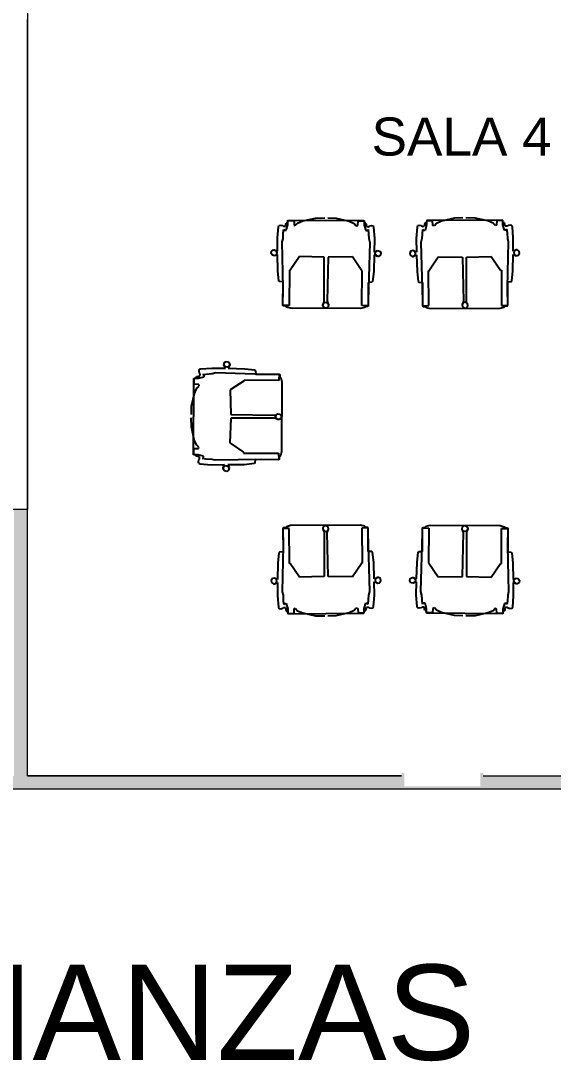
# Model space of a CAD drawing. Header units: millimetres. Extents: x 32.4 to 129.7, y 76.1 to 139.3.
# Drawn here: x 43.71 to 46.51, y 93.2 to 98.66 of the extents above; entities that cross this region are included whole.
import ezdxf

# ---------------------------------------------------------------- set-up
doc = ezdxf.new("R2010")
doc.units = ezdxf.units.MM
doc.layers.add('DURLOCK', color=7, linetype='Continuous')
doc.layers.add('Sectores', color=3, linetype='Continuous')
doc.styles.add('MtXpl_Arial_Unicode_', font='ARIALUNI.ttf')

msp = doc.modelspace()

# ---------------------------------------------------------------- hatches: boundary and pattern name
h = msp.add_hatch(color=256)
h.paths.add_polyline_path([(35.551796, 97.892942), (32.5504, 97.892942), (32.5504, 97.822942), (35.551796, 97.822942)])
h.paths.add_polyline_path([(33.561398, 94.675442), (33.561398, 94.770062), (33.491398, 94.770062), (33.491398, 94.710442), (32.5504, 94.710442), (32.5504, 94.640442), (33.491398, 94.640442), (33.491398, 94.372492), (33.561398, 94.372492)])
h.paths.add_polyline_path([(35.636796, 97.807942), (35.566796, 97.807942), (35.566796, 94.625442), (49.914408, 94.625442), (49.914408, 96.890442), (49.844408, 96.890442), (49.844408, 94.695442), (46.144413, 94.695442), (46.144413, 94.710442), (46.129413, 94.710442), (46.129413, 94.640442), (45.729413, 94.640442), (45.729413, 94.710442), (45.714413, 94.710442), (45.714413, 94.695442), (43.746908, 94.695442), (43.746908, 96.095442), (43.676908, 96.095442), (43.676908, 94.695442), (42.229413, 94.695442), (42.229413, 96.260442), (43.626908, 96.260442), (43.626908, 96.330442), (42.159413, 96.330442), (42.159413, 94.695442), (36.129413, 94.695442), (36.129413, 94.640442), (35.729413, 94.640442), (35.729413, 94.695442), (35.636796, 94.695442), (35.636796, 94.870442), (35.729413, 94.870442), (35.729413, 94.940442), (35.636796, 94.940442)])
h.paths.add_polyline_path([(35.746796, 97.892942), (35.566796, 97.892942), (35.566796, 97.822942), (35.746796, 97.822942)])

# ---------------------------------------------------------------- linework, layer by layer
at = {"linetype": 'Continuous'}
for p, q in [((45.066705, 97.581172), (45.069148, 97.587953)), ((45.069148, 97.587953), (45.078819, 97.589835)), ((45.078819, 97.589835), (45.08943, 97.587701)), ((45.08943, 97.587701), (45.092995, 97.583912)), ((45.092995, 97.583912), (45.105003, 97.584069)), ((45.105003, 97.584069), (45.108547, 97.601935)), ((45.108303, 97.562926), (45.1162, 97.591308)), ((45.108547, 97.601935), (45.115297, 97.601932)), ((45.115297, 97.601932), (45.116199, 97.614089)), ((45.116199, 97.614089), (45.148952, 97.614072)), ((45.1162, 97.591308), (45.116372, 97.616128)), ((45.116372, 97.616128), (45.516392, 97.613605)), ((45.148952, 97.614072), (45.149618, 97.589853)), ((45.149618, 97.589853), (45.15578, 97.586887)), ((45.15578, 97.586887), (45.167557, 97.600021)), ((45.167557, 97.600021), (45.194835, 97.611538)), ((45.194835, 97.611538), (45.262128, 97.626407)), ((45.262128, 97.626407), (45.31048, 97.627284)), ((45.326904, 97.62709), (45.371528, 97.625715)), ((45.371528, 97.625715), (45.438646, 97.609994)), ((45.438646, 97.609994), (45.465777, 97.598133)), ((45.465777, 97.598133), (45.476797, 97.585525)), ((45.476797, 97.585525), (45.485062, 97.587976)), ((45.485062, 97.587976), (45.486044, 97.611938)), ((45.486044, 97.611938), (45.518794, 97.61154)), ((45.516392, 97.613605), (45.518794, 97.61154)), ((45.518794, 97.61154), (45.518341, 97.589377)), ((45.518341, 97.589377), (45.526042, 97.560282)), ((45.518794, 97.61154), (45.519542, 97.599373)), ((45.519542, 97.599373), (45.526291, 97.599291)), ((45.526291, 97.599291), (45.529579, 97.581647)), ((45.541689, 97.58116), (45.545227, 97.584815)), ((45.545227, 97.584815), (45.555864, 97.586814)), ((45.555864, 97.586814), (45.565511, 97.58481)), ((45.565511, 97.58481), (45.567868, 97.577999)), ((45.798522, 97.58481), (45.796165, 97.577999)), ((45.808169, 97.586814), (45.798522, 97.58481)), ((45.818806, 97.584815), (45.808169, 97.586814)), ((45.822345, 97.58116), (45.818806, 97.584815)), ((45.837742, 97.599291), (45.834455, 97.581647)), ((45.844491, 97.599373), (45.837742, 97.599291)), ((45.845692, 97.589377), (45.837992, 97.560282)), ((45.845239, 97.61154), (45.844491, 97.599373)), ((45.847641, 97.613605), (45.845239, 97.61154)), ((45.87799, 97.611938), (45.845239, 97.61154)), ((45.845239, 97.61154), (45.845692, 97.589377)), ((46.247662, 97.616128), (45.847641, 97.613605)), ((45.878971, 97.587976), (45.87799, 97.611938)), ((45.887237, 97.585525), (45.878971, 97.587976)), ((45.898257, 97.598133), (45.887237, 97.585525)), ((45.925387, 97.609994), (45.898257, 97.598133)), ((45.992506, 97.625715), (45.925387, 97.609994)), ((46.037129, 97.62709), (45.992506, 97.625715)), ((46.101905, 97.626407), (46.053554, 97.627284)), ((46.169198, 97.611538), (46.101905, 97.626407)), ((46.196477, 97.600021), (46.169198, 97.611538)), ((46.208254, 97.586887), (46.196477, 97.600021)), ((46.214415, 97.589853), (46.208254, 97.586887)), ((46.215082, 97.614072), (46.214415, 97.589853)), ((46.247835, 97.614089), (46.215082, 97.614072)), ((46.247834, 97.591308), (46.247662, 97.616128)), ((46.255731, 97.562926), (46.247834, 97.591308)), ((46.248737, 97.601932), (46.247835, 97.614089)), ((46.255486, 97.601935), (46.248737, 97.601932)), ((46.25903, 97.584069), (46.255486, 97.601935)), ((46.271039, 97.583912), (46.25903, 97.584069)), ((46.274603, 97.587701), (46.271039, 97.583912)), ((46.285214, 97.589835), (46.274603, 97.587701)), ((46.294886, 97.587953), (46.285214, 97.589835)), ((46.297329, 97.581172), (46.294886, 97.587953)), ((45.062042, 97.522305), (45.066705, 97.581172)), ((45.091201, 97.517818), (45.092328, 97.549424)), ((45.092328, 97.549424), (45.096341, 97.568376)), ((45.096341, 97.568376), (45.09828, 97.56299)), ((45.09828, 97.56299), (45.108303, 97.562926)), ((45.526042, 97.560282), (45.536065, 97.560218)), ((45.529579, 97.581647), (45.541689, 97.58116)), ((45.536065, 97.560218), (45.53846, 97.566618)), ((45.53846, 97.566618), (45.542529, 97.518275)), ((45.567868, 97.577999), (45.571785, 97.519086)), ((45.796165, 97.577999), (45.792248, 97.519086)), ((45.825573, 97.566618), (45.821504, 97.518275)), ((45.834455, 97.581647), (45.822345, 97.58116)), ((45.827969, 97.560218), (45.825573, 97.566618)), ((45.837992, 97.560282), (45.827969, 97.560218)), ((46.265754, 97.56299), (46.255731, 97.562926)), ((46.267692, 97.568376), (46.265754, 97.56299)), ((46.271705, 97.549424), (46.267692, 97.568376)), ((46.272833, 97.517818), (46.271705, 97.549424)), ((46.301992, 97.522305), (46.297329, 97.581172)), ((45.062552, 97.451983), (45.062042, 97.522305)), ((45.087012, 97.50151), (45.091201, 97.517818)), ((45.09163, 97.259557), (45.087012, 97.50151)), ((45.547319, 97.498595), (45.53846, 97.191083)), ((45.542529, 97.518275), (45.547319, 97.498595)), ((45.571785, 97.519086), (45.570373, 97.448114)), ((45.792248, 97.519086), (45.793661, 97.448114)), ((45.821504, 97.518275), (45.816714, 97.498595)), ((45.816714, 97.498595), (45.825573, 97.191083)), ((46.272403, 97.259557), (46.277021, 97.50151)), ((46.277021, 97.50151), (46.272833, 97.517818)), ((46.301481, 97.451983), (46.301992, 97.522305)), ((45.028574, 97.440869), (45.03098, 97.45258)), ((45.028574, 97.440869), (45.03098, 97.45258)), ((45.035153, 97.430885), (45.028574, 97.440869)), ((45.035153, 97.430885), (45.028574, 97.440869)), ((45.03098, 97.45258), (45.040964, 97.45916)), ((45.03098, 97.45258), (45.040964, 97.45916)), ((45.03098, 97.45258), (45.03098, 97.45258)), ((45.03098, 97.45258), (45.03098, 97.45258)), ((45.046865, 97.428479), (45.035153, 97.430885)), ((45.046865, 97.428479), (45.035153, 97.430885)), ((45.040964, 97.45916), (45.052675, 97.456753)), ((45.040964, 97.45916), (45.047059, 97.459121)), ((45.062638, 97.435494), (45.046865, 97.428479)), ((45.056848, 97.435058), (45.046865, 97.428479)), ((45.047059, 97.459121), (45.062552, 97.451983)), ((45.052675, 97.456753), (45.059255, 97.44677)), ((45.059255, 97.44677), (45.056848, 97.435058)), ((45.063599, 97.349727), (45.062638, 97.435494)), ((45.177855, 97.423819), (45.128837, 97.35224)), ((45.307843, 97.420235), (45.177855, 97.423819)), ((45.308229, 97.18924), (45.307843, 97.420235)), ((45.328072, 97.420132), (45.32356, 97.189143)), ((45.456923, 97.422052), (45.328072, 97.420132)), ((45.505031, 97.349859), (45.456923, 97.422052)), ((45.570099, 97.432806), (45.568038, 97.346413)), ((45.5797, 97.4301), (45.570099, 97.432806)), ((45.570373, 97.448114), (45.579863, 97.450786)), ((45.575765, 97.437404), (45.578172, 97.449116)), ((45.582345, 97.427421), (45.575765, 97.437404)), ((45.578172, 97.449116), (45.588155, 97.455695)), ((45.587961, 97.425053), (45.5797, 97.4301)), ((45.579863, 97.450786), (45.588155, 97.455695)), ((45.594056, 97.425014), (45.582345, 97.427421)), ((45.594056, 97.425014), (45.587961, 97.425053)), ((45.588155, 97.455695), (45.599867, 97.453289)), ((45.588155, 97.455695), (45.599867, 97.453289)), ((45.60404, 97.431594), (45.594056, 97.425014)), ((45.60404, 97.431594), (45.594056, 97.425014)), ((45.599867, 97.453289), (45.606446, 97.443305)), ((45.599867, 97.453289), (45.606446, 97.443305)), ((45.606446, 97.443305), (45.60404, 97.431594)), ((45.606446, 97.443305), (45.60404, 97.431594)), ((45.764167, 97.453289), (45.757587, 97.443305)), ((45.764167, 97.453289), (45.757587, 97.443305)), ((45.757587, 97.443305), (45.759994, 97.431594)), ((45.757587, 97.443305), (45.759994, 97.431594)), ((45.759994, 97.431594), (45.769977, 97.425014)), ((45.759994, 97.431594), (45.769977, 97.425014)), ((45.775878, 97.455695), (45.764167, 97.453289)), ((45.775878, 97.455695), (45.764167, 97.453289)), ((45.769977, 97.425014), (45.781689, 97.427421)), ((45.769977, 97.425014), (45.776072, 97.425053)), ((45.785862, 97.449116), (45.775878, 97.455695)), ((45.784171, 97.450786), (45.775878, 97.455695)), ((45.776072, 97.425053), (45.784334, 97.4301)), ((45.781689, 97.427421), (45.788268, 97.437404)), ((45.793661, 97.448114), (45.784171, 97.450786)), ((45.784334, 97.4301), (45.793934, 97.432806)), ((45.788268, 97.437404), (45.785862, 97.449116)), ((45.793934, 97.432806), (45.795995, 97.346413)), ((45.859003, 97.349859), (45.907111, 97.422052)), ((45.907111, 97.422052), (46.035961, 97.420132)), ((46.035961, 97.420132), (46.040473, 97.189143)), ((46.055804, 97.18924), (46.056191, 97.420235)), ((46.056191, 97.420235), (46.186179, 97.423819)), ((46.186179, 97.423819), (46.235197, 97.35224)), ((46.300435, 97.349727), (46.301395, 97.435494)), ((46.301395, 97.435494), (46.317169, 97.428479)), ((46.316975, 97.459121), (46.301481, 97.451983)), ((46.311358, 97.456753), (46.304779, 97.44677)), ((46.304779, 97.44677), (46.307185, 97.435058)), ((46.307185, 97.435058), (46.317169, 97.428479)), ((46.32307, 97.45916), (46.311358, 97.456753)), ((46.32307, 97.45916), (46.316975, 97.459121)), ((46.317169, 97.428479), (46.32888, 97.430885)), ((46.317169, 97.428479), (46.32888, 97.430885)), ((46.333053, 97.45258), (46.32307, 97.45916)), ((46.333053, 97.45258), (46.32307, 97.45916)), ((46.32888, 97.430885), (46.33546, 97.440869)), ((46.32888, 97.430885), (46.33546, 97.440869)), ((46.33546, 97.440869), (46.333053, 97.45258)), ((46.333053, 97.45258), (46.333053, 97.45258)), ((46.33546, 97.440869), (46.333053, 97.45258)), ((46.333053, 97.45258), (46.333053, 97.45258)), ((45.069491, 97.295573), (45.063599, 97.349727)), ((45.124491, 97.352268), (45.123902, 97.167853)), ((45.128837, 97.35224), (45.124491, 97.352268)), ((45.507188, 97.349845), (45.505031, 97.349859)), ((45.505445, 97.166749), (45.507188, 97.349845)), ((45.568038, 97.346413), (45.561466, 97.292458)), ((45.795995, 97.346413), (45.802568, 97.292458)), ((45.856846, 97.349845), (45.859003, 97.349859)), ((45.858588, 97.166749), (45.856846, 97.349845)), ((46.235197, 97.35224), (46.239543, 97.352268)), ((46.239543, 97.352268), (46.240131, 97.167853)), ((46.294543, 97.295573), (46.300435, 97.349727)), ((45.073181, 97.292407), (45.069491, 97.295573)), ((45.091168, 97.291563), (45.073181, 97.292407)), ((45.090141, 97.167492), (45.091168, 97.291563)), ((45.090141, 97.167492), (45.09163, 97.259557)), ((45.539739, 97.288723), (45.539195, 97.164649)), ((45.557736, 97.289339), (45.539739, 97.288723)), ((45.561466, 97.292458), (45.557736, 97.289339)), ((45.802568, 97.292458), (45.806298, 97.289339)), ((45.806298, 97.289339), (45.824294, 97.288723)), ((45.824294, 97.288723), (45.824838, 97.164649)), ((46.273893, 97.167492), (46.272403, 97.259557)), ((46.272865, 97.291563), (46.290852, 97.292407)), ((46.273893, 97.167492), (46.272865, 97.291563)), ((46.290852, 97.292407), (46.294543, 97.295573)), ((45.123902, 97.167853), (45.090141, 97.167492)), ((45.092316, 97.165291), (45.090141, 97.167492)), ((45.102615, 97.165226), (45.092316, 97.165291)), ((45.109491, 97.158833), (45.102615, 97.165226)), ((45.130811, 97.153279), (45.109491, 97.158833)), ((45.499115, 97.150947), (45.130811, 97.153279)), ((45.300437, 97.165541), (45.302844, 97.177252)), ((45.300437, 97.165541), (45.300476, 97.171636)), ((45.307017, 97.155557), (45.300437, 97.165541)), ((45.307017, 97.155557), (45.300437, 97.165541)), ((45.300476, 97.171636), (45.305499, 97.179874)), ((45.302844, 97.177252), (45.312827, 97.183832)), ((45.305499, 97.179874), (45.308229, 97.18924)), ((45.318728, 97.153151), (45.307017, 97.155557)), ((45.318728, 97.153151), (45.307017, 97.155557)), ((45.312827, 97.183832), (45.324539, 97.181425)), ((45.328712, 97.15973), (45.318728, 97.153151)), ((45.328712, 97.15973), (45.318728, 97.153151)), ((45.32356, 97.189143), (45.326209, 97.179734)), ((45.324539, 97.181425), (45.331118, 97.171442)), ((45.326209, 97.179734), (45.331118, 97.171442)), ((45.331118, 97.171442), (45.328712, 97.15973)), ((45.331118, 97.171442), (45.328712, 97.15973)), ((45.520503, 97.156231), (45.499115, 97.150947)), ((45.539195, 97.164649), (45.505445, 97.166749)), ((45.527459, 97.162536), (45.520503, 97.156231)), ((45.536993, 97.162476), (45.527459, 97.162536)), ((45.539195, 97.164649), (45.536993, 97.162476)), ((45.53846, 97.191083), (45.539195, 97.164649)), ((45.825573, 97.191083), (45.824838, 97.164649)), ((45.824838, 97.164649), (45.858588, 97.166749)), ((45.824838, 97.164649), (45.827041, 97.162476)), ((45.827041, 97.162476), (45.836574, 97.162536)), ((45.836574, 97.162536), (45.84353, 97.156231)), ((45.84353, 97.156231), (45.864919, 97.150947)), ((45.864919, 97.150947), (46.233223, 97.153279)), ((46.039495, 97.181425), (46.032915, 97.171442)), ((46.037825, 97.179734), (46.032915, 97.171442)), ((46.032915, 97.171442), (46.035322, 97.15973)), ((46.032915, 97.171442), (46.035322, 97.15973)), ((46.035322, 97.15973), (46.045305, 97.153151)), ((46.035322, 97.15973), (46.045305, 97.153151)), ((46.040473, 97.189143), (46.037825, 97.179734)), ((46.051206, 97.183832), (46.039495, 97.181425)), ((46.045305, 97.153151), (46.057017, 97.155557)), ((46.045305, 97.153151), (46.057017, 97.155557)), ((46.06119, 97.177252), (46.051206, 97.183832)), ((46.058534, 97.179874), (46.055804, 97.18924)), ((46.057017, 97.155557), (46.063596, 97.165541)), ((46.057017, 97.155557), (46.063596, 97.165541)), ((46.063558, 97.171636), (46.058534, 97.179874)), ((46.063596, 97.165541), (46.06119, 97.177252)), ((46.063596, 97.165541), (46.063558, 97.171636)), ((46.233223, 97.153279), (46.254542, 97.158833)), ((46.240131, 97.167853), (46.273893, 97.167492)), ((46.254542, 97.158833), (46.261418, 97.165226)), ((46.261418, 97.165226), (46.271718, 97.165291)), ((46.271718, 97.165291), (46.273893, 97.167492)), ((44.782828, 96.86663), (44.792811, 96.873209)), ((44.782828, 96.86663), (44.792811, 96.873209)), ((44.792811, 96.873209), (44.804523, 96.870803)), ((44.792811, 96.873209), (44.804523, 96.870803)), ((44.649302, 96.822627), (44.651306, 96.832274)), ((44.651302, 96.81199), (44.649302, 96.822627)), ((44.651306, 96.832274), (44.658118, 96.834631)), ((44.658118, 96.834631), (44.717031, 96.838548)), ((44.717031, 96.838548), (44.788002, 96.837136)), ((44.780421, 96.854918), (44.782828, 96.86663)), ((44.780421, 96.854918), (44.782828, 96.86663)), ((44.787001, 96.844935), (44.780421, 96.854918)), ((44.785331, 96.846626), (44.780421, 96.854918)), ((44.788002, 96.837136), (44.785331, 96.846626)), ((44.798713, 96.842528), (44.787001, 96.844935)), ((44.808696, 96.849108), (44.798713, 96.842528)), ((44.806017, 96.846462), (44.803311, 96.836862)), ((44.803311, 96.836862), (44.889704, 96.834801)), ((44.804523, 96.870803), (44.811103, 96.860819)), ((44.804523, 96.870803), (44.811103, 96.860819)), ((44.811064, 96.854724), (44.806017, 96.846462)), ((44.811103, 96.860819), (44.808696, 96.849108)), ((44.811103, 96.860819), (44.811064, 96.854724)), ((44.889704, 96.834801), (44.943659, 96.828229)), ((44.943659, 96.828229), (44.946778, 96.824499)), ((44.946778, 96.824499), (44.947394, 96.806502)), ((44.619989, 96.383135), (44.622512, 96.783155)), ((44.622512, 96.783155), (44.624577, 96.785557)), ((44.624179, 96.752807), (44.624577, 96.785557)), ((44.624577, 96.785557), (44.636744, 96.786305)), ((44.624577, 96.785557), (44.64674, 96.785104)), ((44.636744, 96.786305), (44.636826, 96.793054)), ((44.636826, 96.793054), (44.65447, 96.796342)), ((44.64674, 96.785104), (44.675835, 96.792805)), ((44.654957, 96.808452), (44.651302, 96.81199)), ((44.65447, 96.796342), (44.654957, 96.808452)), ((44.669498, 96.805223), (44.717842, 96.809292)), ((44.675899, 96.802828), (44.669498, 96.805223)), ((44.675835, 96.792805), (44.675899, 96.802828)), ((44.717842, 96.809292), (44.737522, 96.814082)), ((44.737522, 96.814082), (45.045034, 96.805223)), ((44.886258, 96.771794), (44.814065, 96.723686)), ((44.886272, 96.773951), (44.886258, 96.771794)), ((45.069368, 96.772208), (44.886272, 96.773951)), ((44.947394, 96.806502), (45.071468, 96.805958)), ((45.045034, 96.805223), (45.071468, 96.805958)), ((45.071468, 96.805958), (45.069368, 96.772208)), ((45.071468, 96.805958), (45.073641, 96.803756)), ((45.073641, 96.803756), (45.073581, 96.794222)), ((45.073581, 96.794222), (45.079886, 96.787266)), ((45.079886, 96.787266), (45.085169, 96.765878)), ((45.085169, 96.765878), (45.082838, 96.397574)), ((44.64814, 96.751825), (44.624179, 96.752807)), ((44.626123, 96.705409), (44.637983, 96.73254)), ((44.637983, 96.73254), (44.650591, 96.74356)), ((44.650591, 96.74356), (44.64814, 96.751825)), ((44.814065, 96.723686), (44.815985, 96.594835)), ((44.610402, 96.638291), (44.626123, 96.705409)), ((44.609027, 96.593667), (44.610402, 96.638291)), ((44.60971, 96.528891), (44.608832, 96.577243)), ((44.815882, 96.574606), (44.812298, 96.444618)), ((45.046876, 96.574992), (44.815882, 96.574606)), ((44.815985, 96.594835), (45.046974, 96.590323)), ((45.056242, 96.572262), (45.046876, 96.574992)), ((45.046974, 96.590323), (45.056383, 96.592972)), ((45.052285, 96.57959), (45.054692, 96.591302)), ((45.058864, 96.569607), (45.052285, 96.57959)), ((45.054692, 96.591302), (45.064675, 96.597881)), ((45.064481, 96.567239), (45.056242, 96.572262)), ((45.056383, 96.592972), (45.064675, 96.597881)), ((45.070576, 96.5672), (45.058864, 96.569607)), ((45.070576, 96.5672), (45.064481, 96.567239)), ((45.064675, 96.597881), (45.076387, 96.595475)), ((45.064675, 96.597881), (45.076387, 96.595475)), ((45.080559, 96.57378), (45.070576, 96.5672)), ((45.080559, 96.57378), (45.070576, 96.5672)), ((45.076387, 96.595475), (45.082966, 96.585491)), ((45.076387, 96.595475), (45.082966, 96.585491)), ((45.082966, 96.585491), (45.080559, 96.57378)), ((45.082966, 96.585491), (45.080559, 96.57378)), ((44.624579, 96.461598), (44.60971, 96.528891)), ((44.636095, 96.43432), (44.624579, 96.461598)), ((44.812298, 96.444618), (44.883876, 96.3956)), ((44.644809, 96.382963), (44.619989, 96.383135)), ((44.622028, 96.382962), (44.622045, 96.415715)), ((44.634185, 96.38206), (44.622028, 96.382962)), ((44.622045, 96.415715), (44.646264, 96.416381)), ((44.634181, 96.37531), (44.634185, 96.38206)), ((44.64923, 96.422543), (44.636095, 96.43432)), ((44.67319, 96.375066), (44.644809, 96.382963)), ((44.646264, 96.416381), (44.64923, 96.422543)), ((44.883876, 96.3956), (44.883849, 96.391254)), ((44.883849, 96.391254), (45.068264, 96.390665)), ((45.068264, 96.390665), (45.068625, 96.356904)), ((45.082838, 96.397574), (45.077284, 96.376254)), ((44.652048, 96.371766), (44.634181, 96.37531)), ((44.646282, 96.345582), (44.648416, 96.356193)), ((44.648164, 96.335911), (44.646282, 96.345582)), ((44.654945, 96.333468), (44.648164, 96.335911)), ((44.648416, 96.356193), (44.652205, 96.359757)), ((44.652205, 96.359757), (44.652048, 96.371766)), ((44.713812, 96.328805), (44.654945, 96.333468)), ((44.667741, 96.363104), (44.673127, 96.365042)), ((44.686693, 96.359091), (44.667741, 96.363104)), ((44.673127, 96.365042), (44.67319, 96.375066)), ((44.718299, 96.357964), (44.686693, 96.359091)), ((44.784134, 96.329315), (44.713812, 96.328805)), ((44.734607, 96.353775), (44.718299, 96.357964)), ((44.97656, 96.358393), (44.734607, 96.353775)), ((44.776996, 96.313822), (44.784134, 96.329315)), ((44.779364, 96.319438), (44.789347, 96.326018)), ((44.789347, 96.326018), (44.801059, 96.323611)), ((44.88639, 96.330362), (44.800623, 96.329401)), ((44.800623, 96.329401), (44.807638, 96.313628)), ((44.940544, 96.336254), (44.88639, 96.330362)), ((44.94371, 96.339944), (44.940544, 96.336254)), ((44.944554, 96.357931), (44.94371, 96.339944)), ((45.068625, 96.356904), (44.944554, 96.357931)), ((45.068625, 96.356904), (44.97656, 96.358393)), ((45.070826, 96.359079), (45.068625, 96.356904)), ((45.070891, 96.369378), (45.070826, 96.359079)), ((45.077284, 96.376254), (45.070891, 96.369378)), ((44.776957, 96.307727), (44.779364, 96.319438)), ((44.776957, 96.307727), (44.776996, 96.313822)), ((44.783537, 96.297743), (44.776957, 96.307727)), ((44.783537, 96.297743), (44.776957, 96.307727)), ((44.795248, 96.295337), (44.783537, 96.297743)), ((44.783537, 96.297743), (44.783537, 96.297743)), ((44.795248, 96.295337), (44.783537, 96.297743)), ((44.783537, 96.297743), (44.783537, 96.297743)), ((44.805231, 96.301916), (44.795248, 96.295337)), ((44.805231, 96.301916), (44.795248, 96.295337)), ((44.801059, 96.323611), (44.807638, 96.313628)), ((44.807638, 96.313628), (44.805231, 96.301916)), ((44.807638, 96.313628), (44.805231, 96.301916)), ((45.092316, 95.99816), (45.090141, 95.995959)), ((45.102615, 95.998226), (45.092316, 95.99816)), ((45.109491, 96.004618), (45.102615, 95.998226)), ((45.130811, 96.010172), (45.109491, 96.004618)), ((45.499115, 96.012504), (45.130811, 96.010172)), ((45.307017, 96.007894), (45.300437, 95.997911)), ((45.307017, 96.007894), (45.300437, 95.997911)), ((45.300437, 95.997911), (45.302844, 95.986199)), ((45.300437, 95.997911), (45.300476, 95.991816)), ((45.318728, 96.010301), (45.307017, 96.007894)), ((45.318728, 96.010301), (45.307017, 96.007894)), ((45.328712, 96.003721), (45.318728, 96.010301)), ((45.328712, 96.003721), (45.318728, 96.010301)), ((45.331118, 95.99201), (45.328712, 96.003721)), ((45.331118, 95.99201), (45.328712, 96.003721)), ((45.520503, 96.007221), (45.499115, 96.012504)), ((45.539195, 95.998802), (45.505445, 95.996702)), ((45.527459, 96.000915), (45.520503, 96.007221)), ((45.536993, 96.000976), (45.527459, 96.000915)), ((45.539195, 95.998802), (45.536993, 96.000976)), ((45.53846, 95.972368), (45.539195, 95.998802)), ((45.539739, 95.874729), (45.539195, 95.998802)), ((45.824294, 95.874729), (45.824838, 95.998802)), ((45.824838, 95.998802), (45.827041, 96.000976)), ((45.824838, 95.998802), (45.858588, 95.996702)), ((45.825573, 95.972368), (45.824838, 95.998802)), ((45.827041, 96.000976), (45.836574, 96.000915)), ((45.836574, 96.000915), (45.84353, 96.007221)), ((45.84353, 96.007221), (45.864919, 96.012504)), ((45.864919, 96.012504), (46.233223, 96.010172)), ((46.032915, 95.99201), (46.035322, 96.003721)), ((46.032915, 95.99201), (46.035322, 96.003721)), ((46.035322, 96.003721), (46.045305, 96.010301)), ((46.035322, 96.003721), (46.045305, 96.010301)), ((46.045305, 96.010301), (46.057017, 96.007894)), ((46.045305, 96.010301), (46.057017, 96.007894)), ((46.057017, 96.007894), (46.063596, 95.997911)), ((46.057017, 96.007894), (46.063596, 95.997911)), ((46.063596, 95.997911), (46.06119, 95.986199)), ((46.063596, 95.997911), (46.063558, 95.991816)), ((46.233223, 96.010172), (46.254542, 96.004618)), ((46.254542, 96.004618), (46.261418, 95.998226)), ((46.261418, 95.998226), (46.271718, 95.99816)), ((46.271718, 95.99816), (46.273893, 95.995959)), ((45.123902, 95.995598), (45.090141, 95.995959)), ((45.090141, 95.995959), (45.091168, 95.871889)), ((45.090141, 95.995959), (45.09163, 95.903894)), ((45.124491, 95.811184), (45.123902, 95.995598)), ((45.300476, 95.991816), (45.305499, 95.983577)), ((45.302844, 95.986199), (45.312827, 95.979619)), ((45.305499, 95.983577), (45.308229, 95.974211)), ((45.308229, 95.974211), (45.307843, 95.743217)), ((45.312827, 95.979619), (45.324539, 95.982026)), ((45.32356, 95.974308), (45.326209, 95.983717)), ((45.328072, 95.74332), (45.32356, 95.974308)), ((45.324539, 95.982026), (45.331118, 95.99201)), ((45.326209, 95.983717), (45.331118, 95.99201)), ((45.505445, 95.996702), (45.507188, 95.813606)), ((45.547319, 95.664856), (45.53846, 95.972368)), ((45.816714, 95.664856), (45.825573, 95.972368)), ((45.858588, 95.996702), (45.856846, 95.813606)), ((46.039495, 95.982026), (46.032915, 95.99201)), ((46.037825, 95.983717), (46.032915, 95.99201)), ((46.035961, 95.74332), (46.040473, 95.974308)), ((46.040473, 95.974308), (46.037825, 95.983717)), ((46.051206, 95.979619), (46.039495, 95.982026)), ((46.06119, 95.986199), (46.051206, 95.979619)), ((46.058534, 95.983577), (46.055804, 95.974211)), ((46.055804, 95.974211), (46.056191, 95.743217)), ((46.063558, 95.991816), (46.058534, 95.983577)), ((46.239543, 95.811184), (46.240131, 95.995598)), ((46.240131, 95.995598), (46.273893, 95.995959)), ((46.273893, 95.995959), (46.272403, 95.903894)), ((46.273893, 95.995959), (46.272865, 95.871889)), ((45.09163, 95.903894), (45.087012, 95.661941)), ((46.272403, 95.903894), (46.277021, 95.661941)), ((45.069491, 95.867878), (45.063599, 95.813725)), ((45.073181, 95.871045), (45.069491, 95.867878)), ((45.091168, 95.871889), (45.073181, 95.871045)), ((45.557736, 95.874112), (45.539739, 95.874729)), ((45.561466, 95.870994), (45.557736, 95.874112)), ((45.568038, 95.817038), (45.561466, 95.870994)), ((45.795995, 95.817038), (45.802568, 95.870994)), ((45.802568, 95.870994), (45.806298, 95.874112)), ((45.806298, 95.874112), (45.824294, 95.874729)), ((46.272865, 95.871889), (46.290852, 95.871045)), ((46.290852, 95.871045), (46.294543, 95.867878)), ((46.294543, 95.867878), (46.300435, 95.813725)), ((45.063599, 95.813725), (45.062638, 95.727957)), ((45.128837, 95.811211), (45.124491, 95.811184)), ((45.177855, 95.739633), (45.128837, 95.811211)), ((45.505031, 95.813593), (45.456923, 95.7414)), ((45.507188, 95.813606), (45.505031, 95.813593)), ((45.570099, 95.730646), (45.568038, 95.817038)), ((45.793934, 95.730646), (45.795995, 95.817038)), ((45.856846, 95.813606), (45.859003, 95.813593)), ((45.859003, 95.813593), (45.907111, 95.7414)), ((46.186179, 95.739633), (46.235197, 95.811211)), ((46.235197, 95.811211), (46.239543, 95.811184)), ((46.300435, 95.813725), (46.301395, 95.727957)), ((45.035153, 95.732566), (45.028574, 95.722583)), ((45.035153, 95.732566), (45.028574, 95.722583)), ((45.046865, 95.734973), (45.035153, 95.732566)), ((45.046865, 95.734973), (45.035153, 95.732566)), ((45.056848, 95.728393), (45.046865, 95.734973)), ((45.062638, 95.727957), (45.046865, 95.734973)), ((45.059255, 95.716682), (45.056848, 95.728393)), ((45.307843, 95.743217), (45.177855, 95.739633)), ((45.456923, 95.7414), (45.328072, 95.74332)), ((45.5797, 95.733352), (45.570099, 95.730646)), ((45.582345, 95.73603), (45.575765, 95.726047)), ((45.575765, 95.726047), (45.578172, 95.714336)), ((45.587961, 95.738399), (45.5797, 95.733352)), ((45.594056, 95.738437), (45.582345, 95.73603)), ((45.594056, 95.738437), (45.587961, 95.738399)), ((45.60404, 95.731858), (45.594056, 95.738437)), ((45.60404, 95.731858), (45.594056, 95.738437)), ((45.606446, 95.720146), (45.60404, 95.731858)), ((45.606446, 95.720146), (45.60404, 95.731858)), ((45.757587, 95.720146), (45.759994, 95.731858)), ((45.757587, 95.720146), (45.759994, 95.731858)), ((45.759994, 95.731858), (45.769977, 95.738437)), ((45.759994, 95.731858), (45.769977, 95.738437)), ((45.769977, 95.738437), (45.781689, 95.73603)), ((45.769977, 95.738437), (45.776072, 95.738399)), ((45.776072, 95.738399), (45.784334, 95.733352)), ((45.781689, 95.73603), (45.788268, 95.726047)), ((45.784334, 95.733352), (45.793934, 95.730646)), ((45.788268, 95.726047), (45.785862, 95.714336)), ((45.907111, 95.7414), (46.035961, 95.74332)), ((46.056191, 95.743217), (46.186179, 95.739633)), ((46.301395, 95.727957), (46.317169, 95.734973)), ((46.304779, 95.716682), (46.307185, 95.728393)), ((46.307185, 95.728393), (46.317169, 95.734973)), ((46.317169, 95.734973), (46.32888, 95.732566)), ((46.317169, 95.734973), (46.32888, 95.732566)), ((46.32888, 95.732566), (46.33546, 95.722583)), ((46.32888, 95.732566), (46.33546, 95.722583)), ((45.028574, 95.722583), (45.03098, 95.710871)), ((45.028574, 95.722583), (45.03098, 95.710871)), ((45.03098, 95.710871), (45.040964, 95.704292)), ((45.03098, 95.710871), (45.03098, 95.710871)), ((45.03098, 95.710871), (45.040964, 95.704292)), ((45.03098, 95.710871), (45.03098, 95.710871)), ((45.040964, 95.704292), (45.052675, 95.706698)), ((45.040964, 95.704292), (45.047059, 95.70433)), ((45.047059, 95.70433), (45.062552, 95.711468)), ((45.052675, 95.706698), (45.059255, 95.716682)), ((45.062552, 95.711468), (45.062042, 95.641146)), ((45.571785, 95.644366), (45.570373, 95.715337)), ((45.570373, 95.715337), (45.579863, 95.712666)), ((45.578172, 95.714336), (45.588155, 95.707756)), ((45.579863, 95.712666), (45.588155, 95.707756)), ((45.588155, 95.707756), (45.599867, 95.710163)), ((45.588155, 95.707756), (45.599867, 95.710163)), ((45.599867, 95.710163), (45.606446, 95.720146)), ((45.599867, 95.710163), (45.606446, 95.720146)), ((45.764167, 95.710163), (45.757587, 95.720146)), ((45.764167, 95.710163), (45.757587, 95.720146)), ((45.775878, 95.707756), (45.764167, 95.710163)), ((45.775878, 95.707756), (45.764167, 95.710163)), ((45.785862, 95.714336), (45.775878, 95.707756)), ((45.784171, 95.712666), (45.775878, 95.707756)), ((45.793661, 95.715337), (45.784171, 95.712666)), ((45.792248, 95.644366), (45.793661, 95.715337)), ((46.316975, 95.70433), (46.301481, 95.711468)), ((46.301481, 95.711468), (46.301992, 95.641146)), ((46.311358, 95.706698), (46.304779, 95.716682)), ((46.32307, 95.704292), (46.311358, 95.706698)), ((46.32307, 95.704292), (46.316975, 95.70433)), ((46.333053, 95.710871), (46.32307, 95.704292)), ((46.333053, 95.710871), (46.32307, 95.704292)), ((46.33546, 95.722583), (46.333053, 95.710871)), ((46.33546, 95.722583), (46.333053, 95.710871)), ((46.333053, 95.710871), (46.333053, 95.710871)), ((46.333053, 95.710871), (46.333053, 95.710871)), ((45.062042, 95.641146), (45.066705, 95.582279)), ((45.087012, 95.661941), (45.091201, 95.645634)), ((45.091201, 95.645634), (45.092328, 95.614027)), ((45.53846, 95.596833), (45.542529, 95.645176)), ((45.542529, 95.645176), (45.547319, 95.664856)), ((45.567868, 95.585452), (45.571785, 95.644366)), ((45.796165, 95.585452), (45.792248, 95.644366)), ((45.821504, 95.645176), (45.816714, 95.664856)), ((45.825573, 95.596833), (45.821504, 95.645176)), ((46.272833, 95.645634), (46.271705, 95.614027)), ((46.277021, 95.661941), (46.272833, 95.645634)), ((46.301992, 95.641146), (46.297329, 95.582279)), ((45.066705, 95.582279), (45.069148, 95.575498)), ((45.069148, 95.575498), (45.078819, 95.573617)), ((45.078819, 95.573617), (45.08943, 95.575751)), ((45.08943, 95.575751), (45.092995, 95.579539)), ((45.092328, 95.614027), (45.096341, 95.595076)), ((45.092995, 95.579539), (45.105003, 95.579383)), ((45.096341, 95.595076), (45.09828, 95.600462)), ((45.09828, 95.600462), (45.108303, 95.600525)), ((45.105003, 95.579383), (45.108547, 95.561516)), ((45.108303, 95.600525), (45.1162, 95.572144)), ((45.108547, 95.561516), (45.115297, 95.56152)), ((45.115297, 95.56152), (45.116199, 95.549362)), ((45.1162, 95.572144), (45.116372, 95.547323)), ((45.148952, 95.549379), (45.149618, 95.573599)), ((45.149618, 95.573599), (45.15578, 95.576564)), ((45.15578, 95.576564), (45.167557, 95.56343)), ((45.167557, 95.56343), (45.194835, 95.551914)), ((45.438646, 95.553457), (45.465777, 95.565318)), ((45.465777, 95.565318), (45.476797, 95.577926)), ((45.476797, 95.577926), (45.485062, 95.575475)), ((45.485062, 95.575475), (45.486044, 95.551513)), ((45.518341, 95.574074), (45.526042, 95.60317)), ((45.518794, 95.551911), (45.518341, 95.574074)), ((45.518794, 95.551911), (45.519542, 95.564079)), ((45.519542, 95.564079), (45.526291, 95.564161)), ((45.526042, 95.60317), (45.536065, 95.603233)), ((45.526291, 95.564161), (45.529579, 95.581805)), ((45.529579, 95.581805), (45.541689, 95.582292)), ((45.536065, 95.603233), (45.53846, 95.596833)), ((45.541689, 95.582292), (45.545227, 95.578636)), ((45.545227, 95.578636), (45.555864, 95.576637)), ((45.555864, 95.576637), (45.565511, 95.578641)), ((45.565511, 95.578641), (45.567868, 95.585452)), ((45.798522, 95.578641), (45.796165, 95.585452)), ((45.808169, 95.576637), (45.798522, 95.578641)), ((45.818806, 95.578636), (45.808169, 95.576637)), ((45.822345, 95.582292), (45.818806, 95.578636)), ((45.834455, 95.581805), (45.822345, 95.582292)), ((45.827969, 95.603233), (45.825573, 95.596833)), ((45.837992, 95.60317), (45.827969, 95.603233)), ((45.837742, 95.564161), (45.834455, 95.581805)), ((45.844491, 95.564079), (45.837742, 95.564161)), ((45.845692, 95.574074), (45.837992, 95.60317)), ((45.845239, 95.551911), (45.844491, 95.564079)), ((45.845239, 95.551911), (45.845692, 95.574074)), ((45.878971, 95.575475), (45.87799, 95.551513)), ((45.887237, 95.577926), (45.878971, 95.575475)), ((45.898257, 95.565318), (45.887237, 95.577926)), ((45.925387, 95.553457), (45.898257, 95.565318)), ((46.196477, 95.56343), (46.169198, 95.551914)), ((46.208254, 95.576564), (46.196477, 95.56343)), ((46.214415, 95.573599), (46.208254, 95.576564)), ((46.215082, 95.549379), (46.214415, 95.573599)), ((46.247834, 95.572144), (46.247662, 95.547323)), ((46.255731, 95.600525), (46.247834, 95.572144)), ((46.248737, 95.56152), (46.247835, 95.549362)), ((46.255486, 95.561516), (46.248737, 95.56152)), ((46.25903, 95.579383), (46.255486, 95.561516)), ((46.265754, 95.600462), (46.255731, 95.600525)), ((46.271039, 95.579539), (46.25903, 95.579383)), ((46.267692, 95.595076), (46.265754, 95.600462)), ((46.271705, 95.614027), (46.267692, 95.595076)), ((46.274603, 95.575751), (46.271039, 95.579539)), ((46.285214, 95.573617), (46.274603, 95.575751)), ((46.294886, 95.575498), (46.285214, 95.573617)), ((46.297329, 95.582279), (46.294886, 95.575498)), ((45.116199, 95.549362), (45.148952, 95.549379)), ((45.116372, 95.547323), (45.516392, 95.549846)), ((45.194835, 95.551914), (45.262128, 95.537044)), ((45.262128, 95.537044), (45.31048, 95.536167)), ((45.326904, 95.536361), (45.371528, 95.537736)), ((45.371528, 95.537736), (45.438646, 95.553457)), ((45.486044, 95.551513), (45.518794, 95.551911)), ((45.516392, 95.549846), (45.518794, 95.551911)), ((45.87799, 95.551513), (45.845239, 95.551911)), ((45.847641, 95.549846), (45.845239, 95.551911)), ((46.247662, 95.547323), (45.847641, 95.549846)), ((45.992506, 95.537736), (45.925387, 95.553457)), ((46.037129, 95.536361), (45.992506, 95.537736)), ((46.101905, 95.537044), (46.053554, 95.536167)), ((46.169198, 95.551914), (46.101905, 95.537044)), ((46.247835, 95.549362), (46.215082, 95.549379))]:
    msp.add_line(p, q, dxfattribs=at)
at = {"layer": 'DURLOCK', "lineweight": 18}
for p, q in [((43.746908, 102.657442), (43.746908, 96.095442)), ((43.746908, 94.695442), (43.746908, 98.670442)), ((43.746908, 96.095442), (43.626908, 96.095442)), ((43.746908, 94.695442), (45.714413, 94.695442)), ((45.714413, 94.695442), (43.746908, 94.695442)), ((46.144413, 94.695442), (49.844408, 94.695442)), ((49.914408, 94.625442), (35.566796, 94.625442)), ((49.914408, 94.625442), (44.626532, 94.625442))]:
    msp.add_line(p, q, dxfattribs=at)

# ---------------------------------------------------------------- texts
at = {"layer": 'Sectores', "style": 'MtXpl_Arial_Unicode_'}
for s, height, p in [('SALA 4', 0.2, (45.55694, 97.954842)), ('OPENSPACE FINANZAS', 0.5, (38.107351, 93.203214))]:
    msp.add_text(s, height=height, dxfattribs=at).set_placement(p)

doc.saveas('drawing.dxf')
